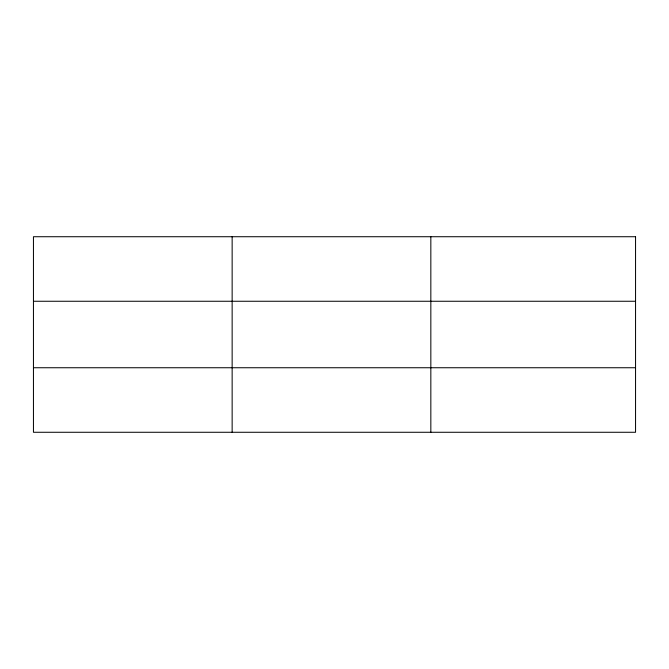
<?xml version="1.0" encoding="UTF-8"?>
<svg xmlns="http://www.w3.org/2000/svg" width="669" height="669" viewBox="0 0 669 669"><rect width="100%" height="100%" fill="white"/><g stroke="black" fill="none" stroke-linecap="round" stroke-linejoin="round"><path stroke-width="1" d="M232.143 236.726L232.143 432.274M430.836 236.726L430.836 432.274M33.45 301.259L635.55 301.259M33.45 367.741L635.55 367.741M635.55 236.726L635.55 432.274L33.45 432.274L33.45 236.726L635.55 236.726"/></g></svg>
